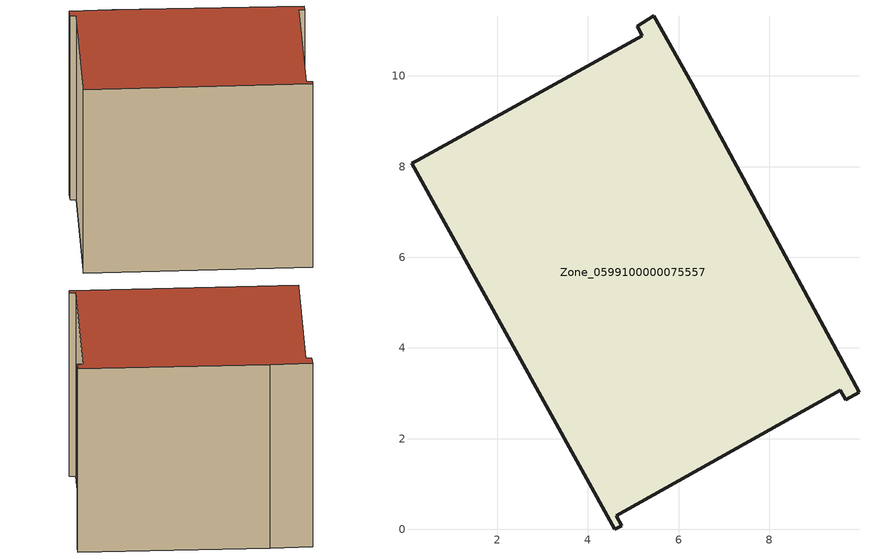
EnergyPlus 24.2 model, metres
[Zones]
Zone_0599100000075557
 floor ground (C_G): 9.57,3.07 4.62,0.3 4.74,0.08 4.58,0 0.11,8.07 0.24,8.14 5.2,10.89 5.09,11.1 5.45,11.33 6.29,9.84 9.98,3.02 9.69,2.86 z0
 wall outside (C_F): 4.62,0.3 9.57,3.07 9.69,2.86 9.98,3.02 6.29,9.84 5.45,11.33 5.09,11.1 5.2,10.89 0.24,8.14 0.11,8.07 4.58,0 4.74,0.08 4.62,0.3 z0:8.55
 roof outside (C_R): 0.24,8.14 0.11,8.07 4.58,0 4.74,0.08 4.62,0.3 9.57,3.07 9.69,2.86 9.98,3.02 6.29,9.84 5.45,11.33 5.09,11.1 5.2,10.89 z8.55
[BUILDING]
Pand.0599100000075557: North Axis=0; Terrain=City; Loads Convergence Tolerance Value=0.04; Temperature Convergence Tolerance Value=0.4; Solar Distribution=FullExterior; Maximum Number of Warmup Days=25; Minimum Number of Warmup Days=1
[Site:Location]
Rotterdam.The.Hague.AP_ZH_NLD Design_Conditions: Latitude=51.96; Longitude=4.45; Time Zone=1; Elevation=-4.5
[SITE:GROUNDTEMPERATURE:BUILDINGSURFACE]
18, 18, 18, 18, 18, 18, 18, 18, 18, 18, 18, 18
[MATERIAL] Thermal Absorptance=0.9; Solar Absorptance=0.7; Visible Absorptance=0.7
Name | Roughness | Thickness | Conductivity | Density | Specific Heat
G.TC.1965-1974 | MediumSmooth | 0.15 | 0.882353 | 540 | 1210
F.TC.1965-1974 | Rough | 0.3 | 0.697674 | 1920 | 840
R.TC.1965-1974 | MediumRough | 0.2 | 0.232558 | 1500 | 1000
[CONSTRUCTION]
C_G: G.TC.1965-1974
C_F: F.TC.1965-1974
C_R: R.TC.1965-1974
[ZONE]
Zone_0599100000075557: Type=1; Multiplier=1; Ceiling Height=Autocalculate; Volume=Autocalculate; Floor Area=autocalculate; Part of Total Floor Area=Yes
[ZONEINFILTRATION:DESIGNFLOWRATE]
Infil_Zone_0599100000075557: Zone or ZoneList or Space or SpaceList=Zone_0599100000075557; Schedule=AlwaysOn; Design Flow Rate Calculation Method=Flow/Area; Flow Rate per Floor Area=0.003; Constant Term Coefficient=1; Temperature Term Coefficient=0; Velocity Term Coefficient=0; Velocity Squared Term Coefficient=0
[HVACTEMPLATE:ZONE:IDEALLOADSAIRSYSTEM]
Zone_0599100000075557: Maximum Heating Supply Air Temperature=50; Minimum Cooling Supply Air Temperature=13; Maximum Heating Supply Air Humidity Ratio=0.0156; Minimum Cooling Supply Air Humidity Ratio=0.0077; Heating Limit=NoLimit; Cooling Limit=NoLimit; Dehumidification Control Type=ConstantSensibleHeatRatio; Cooling Sensible Heat Ratio=0.7; Dehumidification Setpoint=60; Humidification Control Type=None; Humidification Setpoint=30; Outdoor Air Method=None; Outdoor Air Flow Rate per Person=0.00944; Outdoor Air Flow Rate per Zone Floor Area=0; Outdoor Air Flow Rate per Zone=0; Demand Controlled Ventilation Type=None; Outdoor Air Economizer Type=NoEconomizer; Heat Recovery Type=None; Sensible Heat Recovery Effectiveness=0.7; Latent Heat Recovery Effectiveness=0.65
[ZONECONTROL:THERMOSTAT]
ThermostatControl_Zone_0599100000075557: Zone or ZoneList=Zone_0599100000075557; Control Type Schedule=DualSetpointControlType; Control 1=Thermostat_Zone_0599100000075557; Temperature Difference Between Cutout And Setpoint=0
[THERMOSTATSETPOINT:DUALSETPOINT]
Thermostat_Zone_0599100000075557: Heating Setpoint Temperature Schedule=HeatingSetpoint_Zone_0599100000075557; Cooling Setpoint Temperature Schedule=CoolingSetpoint_Zone_0599100000075557
[SCHEDULE:COMPACT]
HeatingSetpoint_Zone_0599100000075557: Through: 12/31, For: AllDays, Until: 24:00, 21
CoolingSetpoint_Zone_0599100000075557: Through: 12/31, For: AllDays, Until: 24:00, 24
DualSetpointControlType: Through: 12/31, For: AllDays, Until: 24:00, 4
AlwaysOn: Through: 12/31, For: AllDays, Until: 24:00, 1
